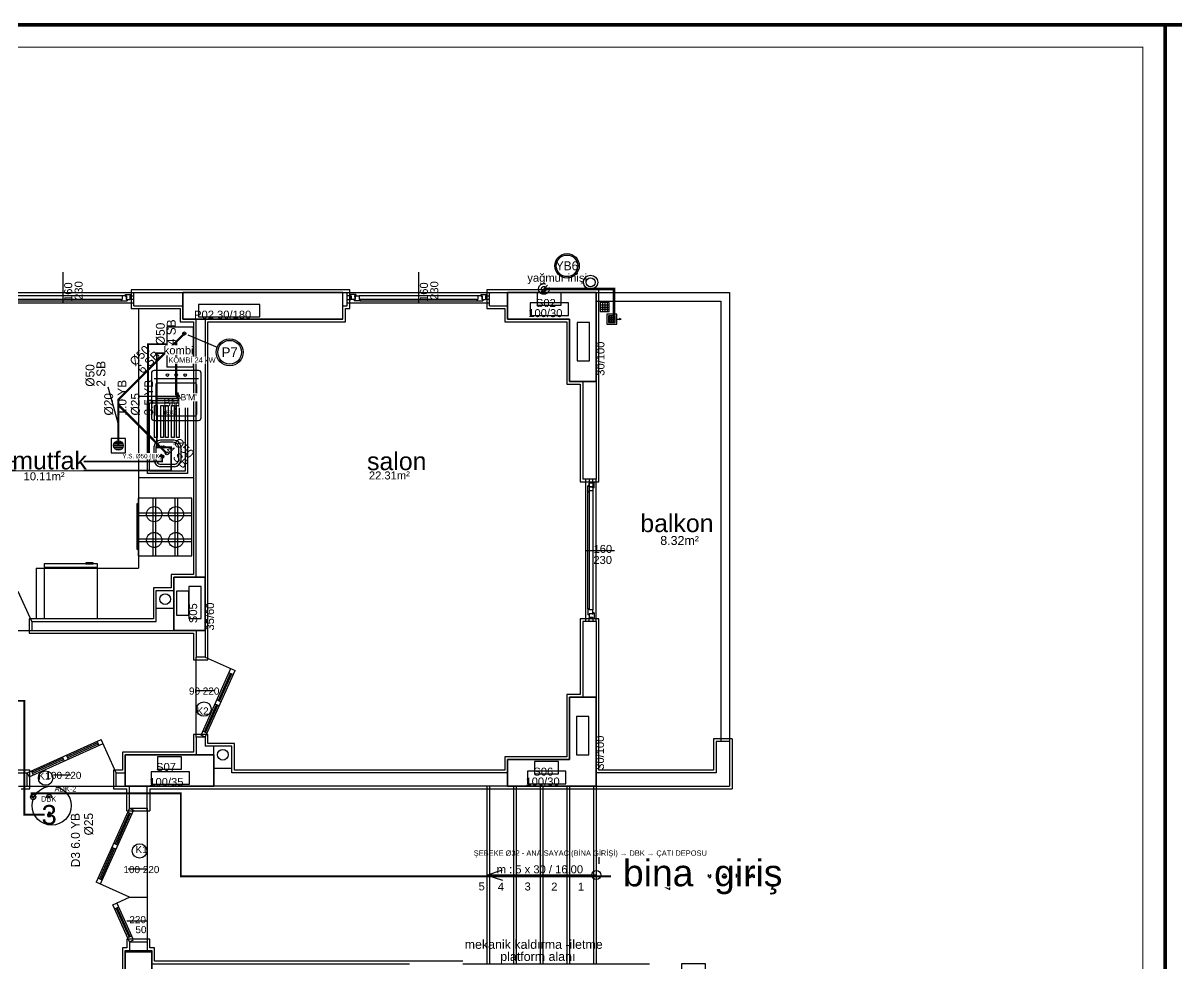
# Model space of a CAD drawing. Header units: centimetres. Extents: x -3962 to 31836, y -2 to 2802.
# Drawn here: x 8716 to 10013, y 1744 to 2802 of the extents above; entities that cross this region are included whole.
import ezdxf
from ezdxf.enums import TextEntityAlignment as Align

# ---------------------------------------------------------------- set-up
doc = ezdxf.new("R2010")
doc.units = ezdxf.units.CM
for name, pattern in [('BASMA HATTI', [31, 25, -6]), ('PISSU HATTI', [26, 20, -6]), ('YAGMUR HATTI', [36, 30, -6])]:
    doc.linetypes.add(name, pattern=pattern)
for name, color, linetype in [('ROTAS-CIHAZ', 135, 'CONTINUOUS'), ('ROTAS-MIMARI', 8, 'CONTINUOUS'), ('ROTAS-MIMARI-KOLON', 8, 'CONTINUOUS'), ('ROTAS-MIMARI-YAZI', 8, 'CONTINUOUS'), ('ROTAS-PAFTA', 7, 'CONTINUOUS'), ('ROTAS-PISSU-BORU-TAVANDAN', 6, 'PISSU HATTI'), ('ROTAS-PISSU-KOLONNO', 211, 'CONTINUOUS'), ('ROTAS-SEMBOL-KILAVUZ', 8, 'Continuous'), ('ROTAS-SICAKSU-BORU', 1, 'BASMA HATTI'), ('ROTAS-SOGUKSU-BORU', 5, 'CONTINUOUS'), ('ROTAS-TEFRIS', 15, 'CONTINUOUS'), ('ROTAS-TEMIZSU-CAP', 101, 'CONTINUOUS'), ('ROTAS-VANA', 1, 'CONTINUOUS'), ('ROTAS-YAGMUR-BORUSU', 3, 'YAGMUR HATTI')]:
    doc.layers.add(name, color=color, linetype=linetype)
doc.styles.add('ROTAS', font='arial.ttf')

# ---------------------------------------------------------------- blocks, each defined once
blk = doc.blocks.new('ROTAS-PIS-SU-CAP-SB')
for tag, p in [('PSCP_001', (0.83, 1.29)), ('PS_001', (0.83, 0.07))]:
    blk.add_attdef(tag, p, '', height=1)
blk = doc.blocks.new('ROTAS-YER-SUZGECI-PLAN')
for p, q in [((-6.7, 0), (6.7, 0)), ((-6.3, 2.3), (6.3, 2.3)), ((-4.9, 4.5), (4.9, 4.5)), ((-6.3, -2.3), (6.3, -2.3)), ((-4.9, -4.5), (4.9, -4.5))]:
    blk.add_line(p, q)
blk.add_lwpolyline([(-10, -10), (10, -10), (10, 10), (-10, 10)], close=True)
blk.add_circle((0, 0), 6.67)
blk = doc.blocks.new('ROTAS-PIS-SU-KOLON')
h = blk.add_hatch(color=256)
h.dxf.hatch_style = 1
h.paths.add_polyline_path([(1.5, 0), (1.5, 0.4), (1.3, 0.8), (1.1, 1.1), (0.8, 1.3), (0.4, 1.5), (0, 1.5), (-0.4, 1.5), (-0.8, 1.3), (-1.1, 1.1), (-1.3, 0.8), (-1.5, 0.4), (-1.5, 0), (-1.5, -0.4), (-1.3, -0.8), (-1.1, -1.1), (-0.8, -1.3), (-0.4, -1.5), (0, -1.5), (0.4, -1.5), (0.8, -1.3), (1.1, -1.1), (1.3, -0.8), (1.5, -0.4)])
blk.add_circle((0, 0), 3.5)
blk = doc.blocks.new('ROTAS-KURESEL-VANA')
for p, q in [((0, 3.1), (0, 8)), ((0, 8), (5.4, 8))]:
    blk.add_line(p, q)
for points in [[(-9, 5.8), (-9, -5), (0, 0.4)], [(9, 5.8), (9, -5), (0, 0.4)]]:
    blk.add_lwpolyline(points, close=True)
blk.add_circle((0, 0.4), 2.71)
blk.add_attdef('CAP', text='', height=10).set_placement((-1.1, 0), align=Align.CENTER)
blk = doc.blocks.new('ROTAS-TEMIZ-SU-CAP-MB')
for tag, p in [('SOCP_001', (0.83, 4.92)), ('SO_001', (0.83, 3.42)), ('SCCP_001', (0.83, 1.92)), ('SC_001', (0.83, 0.42))]:
    blk.add_attdef(tag, p, '', height=1)
blk = doc.blocks.new('ROTAS-SUZGEC')
h = blk.add_hatch(color=256)
h.dxf.hatch_style = 1
h.paths.add_polyline_path([(5, 0), (3.71, 0.32), (3.71, -0.32)])
for p, q in [((-3.82, 1.18), (0.88, 1.18)), ((-2.65, -2.35), (-2.65, 2.35)), ((-1.47, -2.35), (-1.47, 2.35)), ((-0.29, -2.35), (-0.29, 2.35)), ((-3.82, 0), (0.88, 0)), ((-3.82, -1.18), (0.88, -1.18)), ((2.06, 0), (5, 0))]:
    blk.add_line(p, q)
for points in [[(-5, -3.53), (2.06, -3.53), (2.06, 3.53), (-5, 3.53)], [(-3.82, -2.35), (0.88, -2.35), (0.88, 2.35), (-3.82, 2.35)], [(5, 0), (3.71, 0.32), (3.71, -0.32)]]:
    blk.add_lwpolyline(points, close=True)
for tag, p in [('PSCP_001', (-1.25, 0.75)), ('PS_001', (-0.62, -0.5))]:
    blk.add_attdef(tag, p, '', height=1)
blk = doc.blocks.new('ROTAS-KOLON-NO-YAGMUR')
for radius in [27.5, 24.3]:
    blk.add_circle((0, 0), radius)
blk.add_attdef('K', text='', height=20).set_placement((0, 0), align=Align.MIDDLE_CENTER)
blk = doc.blocks.new('ROTAS-PISLIK-TUTUCU')
for p, q in [((-7.6, -4.7), (-7.6, 10.5)), ((-7.6, 2.9), (7.6, 2.9)), ((-3, 2.9), (3.2, -3.4)), ((7.6, -4.7), (7.6, 10.5)), ((1.6, -5), (4.8, -1.8))]:
    blk.add_line(p, q)
blk.add_attdef('CAP', text='', height=5).set_placement((0, 0), align=Align.CENTER)
blk = doc.blocks.new('ROTAS-SU-SAYACI')
h = blk.add_hatch(color=256)
h.dxf.hatch_style = 1
h.paths.add_polyline_path([(6.1, 0), (3.2, 0.7), (3.2, -0.7)])
for p, q in [((-3.2, 0), (6.1, 0)), ((-1.7, 7.4), (-1.7, 9.8)), ((-1.7, 9.8), (4.2, 9.8)), ((4.2, 7.4), (4.2, 9.8))]:
    blk.add_line(p, q)
blk.add_lwpolyline([(6.1, 0), (3.2, 0.7), (3.2, -0.7)], close=True)
blk.add_circle((1.2, 0), 7.34)
blk.add_attdef('CAP', (2, 0.9), '', height=2.5, rotation=225)
blk = doc.blocks.new('ROTAS-CEKVALF-VANA')
h = blk.add_hatch(color=256)
h.dxf.hatch_style = 1
h.paths.add_polyline_path([(3.1, -4.5), (1.3, -4.1), (1.3, -5)])
for p, q in [((-5.3, -1.8), (-5.3, 7.3)), ((-5.3, -1.8), (3.9, 7.3)), ((3.9, -1.8), (3.9, 7.3)), ((-4.5, -4.5), (3.1, -4.5))]:
    blk.add_line(p, q)
blk.add_lwpolyline([(3.1, -4.5), (1.3, -4.1), (1.3, -5)], close=True)
blk.add_attdef('CAP', text='', height=5, rotation=153.4349).set_placement((0, 0), align=Align.CENTER)
blk = doc.blocks.new('ROTAS-KOLON-NO-PIS-SU')
for radius in [27.5, 24.3]:
    blk.add_circle((0, 0), radius)
blk.add_attdef('K', text='', height=20).set_placement((0, 0), align=Align.MIDDLE_CENTER)

msp = doc.modelspace()

# ---------------------------------------------------------------- linework, layer by layer
at = {"layer": 'ROTAS-MIMARI'}
for p, q in [((8760.2, 2522.1), (8760.2, 2487.4)), ((9160.2, 2522.1), (9160.2, 2487.4)), ((8680.2, 2499.2), (8840.2, 2499.2)), ((8827, 2495.4), (8693.4, 2495.4)), ((8831.4, 2495.4), (8827, 2495.4)), ((8827, 2495.4), (8827, 2491.2)), ((8830.5, 2496.8), (8830.5, 2495.4)), ((8830.5, 2496.8), (8836.9, 2496.8)), ((8830.5, 2495.4), (8832, 2495.4)), ((8831.1, 2494.9), (8831.4, 2494.9)), ((8831.1, 2494.9), (8831.1, 2494.4)), ((8831.1, 2494.4), (8831.4, 2494.4)), ((8831.4, 2495.4), (8831.4, 2494.9)), ((8831.4, 2494.4), (8831.4, 2491.2)), ((8831.7, 2494.4), (8831.7, 2491.2)), ((8831.7, 2494.4), (8832, 2494.4)), ((8832, 2495.4), (8832, 2494.4)), ((8835.7, 2495.4), (8835.7, 2491.2)), ((8835.7, 2495.4), (8836.9, 2495.4)), ((8836.2, 2495.2), (8840.2, 2495.2)), ((8836.2, 2491.2), (8836.2, 2495.2)), ((8836.9, 2496.8), (8836.9, 2495.4)), ((8895.2, 2502.2), (8837.2, 2502.2)), ((8837.2, 2502.2), (8837.2, 2481.2)), ((8840.2, 2499.2), (8895.2, 2499.2)), ((8840.2, 2484.2), (8840.2, 2499.2)), ((8840.2, 2484.2), (8840.2, 2499.2)), ((9075.2, 2502.2), (8895.2, 2502.2)), ((9083.2, 2502.2), (9075.2, 2502.2)), ((9075.2, 2499.2), (9080.2, 2499.2)), ((9080.2, 2484.2), (9080.2, 2499.2)), ((9080.2, 2499.2), (9240.2, 2499.2)), ((9084.2, 2495.2), (9080.2, 2495.2)), ((9083.2, 2481.2), (9083.2, 2502.2)), ((9083.5, 2496.8), (9083.5, 2495.4)), ((9089.9, 2496.8), (9083.5, 2496.8)), ((9084.7, 2495.4), (9083.5, 2495.4)), ((9084.2, 2491.2), (9084.2, 2495.2)), ((9084.7, 2495.4), (9084.7, 2491.2)), ((9088.4, 2495.4), (9088.4, 2494.4)), ((9089.9, 2495.4), (9088.4, 2495.4)), ((9088.7, 2494.4), (9088.4, 2494.4)), ((9088.7, 2494.4), (9088.7, 2491.2)), ((9089, 2495.4), (9093.4, 2495.4)), ((9089, 2495.4), (9089, 2494.9)), ((9089.3, 2494.9), (9089, 2494.9)), ((9089.3, 2494.4), (9089, 2494.4)), ((9089, 2494.4), (9089, 2491.2)), ((9089.3, 2494.9), (9089.3, 2494.4)), ((9089.9, 2496.8), (9089.9, 2495.4)), ((9227, 2495.4), (9093.4, 2495.4)), ((9093.4, 2495.4), (9093.4, 2491.2)), ((9231.4, 2495.4), (9227, 2495.4)), ((9227, 2495.4), (9227, 2491.2)), ((9230.5, 2496.8), (9230.5, 2495.4)), ((9230.5, 2496.8), (9236.9, 2496.8)), ((9230.5, 2495.4), (9232, 2495.4)), ((9231.1, 2494.9), (9231.4, 2494.9)), ((9231.1, 2494.9), (9231.1, 2494.4)), ((9231.1, 2494.4), (9231.4, 2494.4)), ((9231.4, 2495.4), (9231.4, 2494.9)), ((9231.4, 2494.4), (9231.4, 2491.2)), ((9231.7, 2494.4), (9231.7, 2491.2)), ((9231.7, 2494.4), (9232, 2494.4)), ((9232, 2495.4), (9232, 2494.4)), ((9235.7, 2495.4), (9235.7, 2491.2)), ((9235.7, 2495.4), (9236.9, 2495.4)), ((9236.2, 2495.2), (9240.2, 2495.2)), ((9236.2, 2491.2), (9236.2, 2495.2)), ((9236.9, 2496.8), (9236.9, 2495.4)), ((9300.2, 2502.2), (9237.2, 2502.2)), ((9237.2, 2502.2), (9237.2, 2481.2)), ((9240.2, 2499.2), (9260.2, 2499.2)), ((9240.2, 2484.2), (9240.2, 2499.2)), ((9363.2, 2502.2), (9300.2, 2502.2)), ((9363.2, 2399.2), (9363.2, 2502.2)), ((8680.2, 2487.4), (8840.2, 2487.4)), ((8825.8, 2491.2), (8694.6, 2491.2)), ((8694.6, 2489.8), (8825.8, 2489.8)), ((8825.8, 2491.2), (8825.8, 2489.8)), ((8825.8, 2491.2), (8827, 2491.2)), ((8825.8, 2489.8), (8832.6, 2489.8)), ((8832.6, 2491.2), (8831.4, 2491.2)), ((8831.7, 2491.2), (8835.7, 2491.2)), ((8832.6, 2491.2), (8832.6, 2489.8)), ((8840.2, 2491.2), (8836.2, 2491.2)), ((8837.2, 2481.2), (8892.2, 2481.2)), ((8840.2, 2484.2), (8895.2, 2484.2)), ((8845.2, 2481.2), (8845.2, 2189.2)), ((8892.2, 2481.2), (8892.2, 2466.2)), ((9075.2, 2484.2), (9080.2, 2484.2)), ((9078.2, 2481.2), (9083.2, 2481.2)), ((9078.2, 2466.2), (9078.2, 2481.2)), ((9080.2, 2491.2), (9084.2, 2491.2)), ((9080.2, 2487.4), (9240.2, 2487.4)), ((9088.7, 2491.2), (9084.7, 2491.2)), ((9087.8, 2491.2), (9089, 2491.2)), ((9087.8, 2491.2), (9087.8, 2489.8)), ((9094.6, 2489.8), (9087.8, 2489.8)), ((9094.6, 2491.2), (9093.4, 2491.2)), ((9225.8, 2491.2), (9094.6, 2491.2)), ((9094.6, 2491.2), (9094.6, 2489.8)), ((9094.6, 2489.8), (9225.8, 2489.8)), ((9225.8, 2491.2), (9225.8, 2489.8)), ((9225.8, 2491.2), (9227, 2491.2)), ((9225.8, 2489.8), (9232.6, 2489.8)), ((9232.6, 2491.2), (9231.4, 2491.2)), ((9231.7, 2491.2), (9235.7, 2491.2)), ((9232.6, 2491.2), (9232.6, 2489.8)), ((9240.2, 2491.2), (9236.2, 2491.2)), ((9237.2, 2481.2), (9257.2, 2481.2)), ((9240.2, 2484.2), (9260.2, 2484.2)), ((9257.2, 2481.2), (9257.2, 2466.2)), ((9374.7, 2487.7), (9364.7, 2487.7)), ((9364.7, 2487.7), (9364.7, 2477.7)), ((9364.7, 2485.2), (9374.7, 2485.2)), ((9364.7, 2482.7), (9374.7, 2482.7)), ((9364.7, 2480.2), (9374.7, 2480.2)), ((9367.1, 2487.7), (9367.1, 2477.7)), ((9369.8, 2487.7), (9369.8, 2477.7)), ((9372.4, 2487.7), (9372.4, 2477.7)), ((9374.7, 2477.7), (9374.7, 2487.7)), ((8892.2, 2466.2), (8897.2, 2466.2)), ((8897.2, 2466.2), (8907.2, 2466.2)), ((8910.2, 2469.2), (8900.2, 2469.2)), ((8907.2, 2466.2), (8907.2, 2182.2)), ((8910.2, 2179.2), (8910.2, 2469.2)), ((8920.2, 2469.2), (8920.2, 2179.2)), ((8923.2, 2179.2), (8923.2, 2466.2)), ((8923.2, 2466.2), (9078.2, 2466.2)), ((9257.2, 2466.2), (9327.2, 2466.2)), ((9327.2, 2466.2), (9327.2, 2396.2)), ((9364.7, 2477.7), (9374.7, 2477.7)), ((8877.2, 2460.2), (8877.2, 2415.2)), ((8907.2, 2460.2), (8877.2, 2460.2)), ((8907.2, 2415.2), (8907.2, 2460.2)), ((8876, 2435.2), (8876, 2440.1)), ((8876, 2440.1), (8877.2, 2440.1)), ((8877.2, 2435.2), (8876, 2435.2)), ((8907.2, 2415.2), (8877.2, 2415.2)), ((9327.2, 2396.2), (9342.2, 2396.2)), ((9342.2, 2396.2), (9342.2, 2286.2)), ((9345.2, 2399.2), (9345.2, 2289.2)), ((9360.2, 2399.2), (9360.2, 2289.2)), ((9363.2, 2286.2), (9363.2, 2399.2)), ((8845.2, 2382.5), (8907.2, 2382.5)), ((8855.3, 2295.7), (8855.3, 2377.5)), ((8855.3, 2377.5), (8900.3, 2377.5)), ((8857.8, 2298.2), (8857.8, 2375)), ((8857.8, 2375), (8897.8, 2375)), ((8897.8, 2375), (8897.8, 2298.2)), ((8900.3, 2377.5), (8900.3, 2295.7)), ((8863.5, 2336.2), (8863.5, 2372.2)), ((8863.5, 2372.2), (8866.5, 2372.2)), ((8866.5, 2372.2), (8866.5, 2336.2)), ((8870.3, 2336.2), (8870.3, 2372.2)), ((8870.3, 2372.2), (8873.3, 2372.2)), ((8873.3, 2372.2), (8873.3, 2336.2)), ((8875.8, 2336.2), (8875.8, 2372.2)), ((8875.8, 2372.2), (8878.8, 2372.2)), ((8878.8, 2372.2), (8878.8, 2336.2)), ((8882.6, 2336.2), (8882.6, 2372.2)), ((8882.6, 2372.2), (8885.6, 2372.2)), ((8885.6, 2372.2), (8885.6, 2336.2)), ((8888.1, 2336.2), (8888.1, 2372.2)), ((8888.1, 2372.2), (8891.1, 2372.2)), ((8891.1, 2372.2), (8891.1, 2336.2)), ((8866.5, 2336.2), (8863.5, 2336.2)), ((8873.3, 2336.2), (8870.3, 2336.2)), ((8878.8, 2336.2), (8875.8, 2336.2)), ((8885.6, 2336.2), (8882.6, 2336.2)), ((8891.1, 2336.2), (8888.1, 2336.2)), ((8862.8, 2310), (8862.8, 2326.4)), ((8865.3, 2310.3), (8865.3, 2326.1)), ((8885.6, 2333.2), (8870.1, 2333.2)), ((8883.8, 2330.7), (8870.1, 2330.7)), ((8890.3, 2326.3), (8890.3, 2310.1)), ((8892.8, 2326.6), (8892.8, 2309.8)), ((8897.8, 2298.2), (8857.8, 2298.2)), ((8885.9, 2303.2), (8869.8, 2303.2)), ((8885.7, 2305.7), (8870, 2305.7)), ((8907.2, 2290.7), (8845.2, 2290.7)), ((8900.3, 2295.7), (8855.3, 2295.7)), ((9342.2, 2286.2), (9363.2, 2286.2)), ((9360.2, 2289.2), (9345.2, 2289.2)), ((9348.4, 2129.2), (9348.4, 2289.2)), ((9352.2, 2289.2), (9352.2, 2285.2)), ((9352.2, 2285.2), (9356.2, 2285.2)), ((9352.2, 2284.7), (9352.2, 2143.6)), ((9352.2, 2280.7), (9352.2, 2284.7)), ((9356.4, 2284.7), (9352.2, 2284.7)), ((9356.2, 2285.2), (9356.2, 2289.2)), ((9356.4, 2285.9), (9356.4, 2142.4)), ((9357.8, 2285.9), (9356.4, 2285.9)), ((9356.4, 2284.7), (9356.4, 2285.9)), ((9357.8, 2279.5), (9357.8, 2285.9)), ((9360.2, 2129.2), (9360.2, 2289.2)), ((9350.8, 2143.6), (9350.8, 2281.6)), ((9352.2, 2281.6), (9350.8, 2281.6)), ((9350.8, 2274.8), (9350.8, 2281.6)), ((9352.2, 2274.8), (9350.8, 2274.8)), ((9352.2, 2281.6), (9352.2, 2280.4)), ((9355.4, 2280.7), (9352.2, 2280.7)), ((9355.4, 2280.4), (9352.2, 2280.4)), ((9356.4, 2276), (9352.2, 2276)), ((9352.2, 2274.8), (9352.2, 2276)), ((9355.4, 2280.7), (9355.4, 2281)), ((9356.4, 2281), (9355.4, 2281)), ((9355.4, 2280.1), (9355.4, 2280.4)), ((9355.9, 2280.1), (9355.4, 2280.1)), ((9355.9, 2280.1), (9355.9, 2280.4)), ((9356.4, 2280.4), (9355.9, 2280.4)), ((9356.4, 2279.5), (9356.4, 2281)), ((9356.4, 2280.4), (9356.4, 2276)), ((9357.8, 2279.5), (9356.4, 2279.5)), ((8844, 2261.8), (8845.2, 2261.8)), ((8844, 2220), (8844, 2261.8)), ((8905.2, 2267.9), (8845.2, 2267.9)), ((8845.2, 2202.9), (8845.2, 2267.9)), ((8861.3, 2267.9), (8861.3, 2202.9)), ((8864.3, 2267.9), (8864.3, 2202.9)), ((8886.1, 2267.9), (8886.2, 2202.9)), ((8889.1, 2267.9), (8889.2, 2202.9)), ((8905.2, 2202.9), (8905.2, 2267.9)), ((8845.2, 2251.4), (8905.2, 2251.4)), ((8845.2, 2248.4), (8905.2, 2248.4)), ((8844, 2210), (8844, 2220)), ((8845.2, 2222.3), (8905.2, 2222.3)), ((8845.2, 2219.3), (8905.2, 2219.3)), ((8845.2, 2210), (8844, 2210)), ((9348.4, 2209.2), (9380.8, 2209.2)), ((9348.4, 2209.2), (9380.8, 2209.2)), ((8799.1, 2194.1), (8739.1, 2194.1)), ((8739.1, 2194.1), (8739.1, 2190.2)), ((8794.3, 2195.2), (8786, 2195.2)), ((8786, 2195.2), (8786, 2194.1)), ((8786, 2194.1), (8794.3, 2194.1)), ((8794.3, 2194.1), (8794.3, 2195.2)), ((8799.1, 2190.2), (8799.1, 2194.1)), ((8845.2, 2202.9), (8905.2, 2202.9)), ((8730.2, 2189.2), (8845.2, 2189.2)), ((8730.2, 2189.2), (8730.2, 2132.2)), ((8739.1, 2190.2), (8799.1, 2190.2)), ((8799.1, 2189.2), (8739.1, 2189.2)), ((8739.1, 2189.2), (8739.1, 2133.1)), ((8744.1, 2189.2), (8744.1, 2190.2)), ((8794.1, 2189.2), (8794.1, 2190.2)), ((8799.1, 2133.1), (8799.1, 2189.2)), ((8907.2, 2182.2), (8882.2, 2182.2)), ((8882.2, 2182.2), (8882.2, 2167.2)), ((8882.2, 2167.2), (8862.2, 2167.2)), ((8862.2, 2167.2), (8862.2, 2164.2)), ((8923.2, 2119.2), (8923.2, 2179.2)), ((8725.2, 2129.2), (8710.1, 2162.9)), ((8862.2, 2164.2), (8862.2, 2132.2)), ((8865.2, 2129.2), (8865.2, 2164.2)), ((8865.2, 2164.2), (8885.2, 2164.2)), ((8865.2, 2164.2), (8885.2, 2164.2)), ((8865.2, 2164.2), (8885.2, 2164.2)), ((8865.2, 2164.2), (8885.2, 2164.2)), ((8865.2, 2164.2), (8885.2, 2164.2)), ((8865.2, 2144.2), (8885.2, 2144.2)), ((9352.2, 2143.6), (9350.8, 2143.6)), ((9350.8, 2143.6), (9350.8, 2136.8)), ((9352.2, 2143.6), (9352.2, 2142.4)), ((9356.4, 2142.4), (9352.2, 2142.4)), ((9356.4, 2138), (9356.4, 2142.4)), ((8862.2, 2132.2), (8722.2, 2132.2)), ((8722.2, 2132.2), (8722.2, 2116.2)), ((8725.2, 2129.2), (8865.2, 2129.2)), ((8725.2, 2129.2), (8725.2, 2119.2)), ((9363.2, 2132.2), (9342.2, 2132.2)), ((9342.2, 2132.2), (9342.2, 2047.2)), ((9345.2, 2129.2), (9345.2, 2044.2)), ((9360.2, 2129.2), (9345.2, 2129.2)), ((9352.2, 2136.8), (9350.8, 2136.8)), ((9352.2, 2136.8), (9352.2, 2138)), ((9355.4, 2138), (9352.2, 2138)), ((9352.2, 2137.7), (9352.2, 2133.7)), ((9355.4, 2137.7), (9352.2, 2137.7)), ((9356.4, 2133.7), (9352.2, 2133.7)), ((9352.2, 2129.2), (9352.2, 2133.2)), ((9352.2, 2133.2), (9356.2, 2133.2)), ((9355.9, 2138.3), (9355.4, 2138.3)), ((9355.4, 2138.3), (9355.4, 2138)), ((9355.4, 2137.7), (9355.4, 2137.4)), ((9356.4, 2137.4), (9355.4, 2137.4)), ((9355.9, 2138.3), (9355.9, 2138)), ((9356.4, 2138), (9355.9, 2138)), ((9356.2, 2133.2), (9356.2, 2129.2)), ((9357.8, 2138.9), (9356.4, 2138.9)), ((9356.4, 2138.9), (9356.4, 2137.4)), ((9356.4, 2133.7), (9356.4, 2132.5)), ((9357.8, 2132.5), (9356.4, 2132.5)), ((9357.8, 2138.9), (9357.8, 2132.5)), ((9360.2, 2129.2), (9360.2, 2044.2)), ((9363.2, 2044.2), (9363.2, 2132.2)), ((8635.2, 2119.2), (8725.2, 2119.2)), ((8722.2, 2116.2), (8882.2, 2116.2)), ((8725.2, 2119.2), (8885.2, 2119.2)), ((8882.2, 2116.2), (8907.2, 2116.2)), ((8907.2, 2116.2), (8907.2, 2086.2)), ((8910.2, 2119.2), (8910.2, 2089.2)), ((8920.2, 2119.2), (8920.2, 2089.2)), ((8923.2, 2086.2), (8923.2, 2119.2)), ((8907.2, 2086.2), (8923.2, 2086.2)), ((8920.2, 2089.2), (8910.2, 2089.2)), ((8910.2, 1999.2), (8910.2, 2089.2)), ((8920.2, 2089.2), (8953.9, 2074.1)), ((8915.7, 2001.3), (8949.3, 2076.2)), ((8920.2, 1999.2), (8953.9, 2074.1)), ((8935.2, 2040.3), (8948.9, 2070.9)), ((8936.6, 2039.6), (8950.4, 2070.2)), ((8947.3, 2071.6), (8951.8, 2069.6)), ((8930.5, 2051.1), (8911.1, 2051.1)), ((8938.1, 2039), (8933.5, 2041)), ((9342.2, 2047.2), (9327.2, 2047.2)), ((9327.2, 2047.2), (9327.2, 1977.2)), ((9363.2, 1962.2), (9363.2, 2044.2)), ((8919.4, 2005.1), (8933.1, 2035.7)), ((8920.8, 2004.5), (8934.6, 2035.1)), ((8936, 2034.4), (8931.5, 2036.4)), ((8923.2, 2002.2), (8907.2, 2002.2)), ((8907.2, 2002.2), (8907.2, 1982.2)), ((8910.2, 1999.2), (8910.2, 1979.2)), ((8920.2, 1999.2), (8910.2, 1999.2)), ((8920.2, 1999.2), (8915.7, 2001.3)), ((8922.3, 2003.8), (8917.7, 2005.8)), ((8920.2, 1999.2), (8920.2, 1989.2)), ((8923.2, 1992.2), (8923.2, 2002.2)), ((8720.2, 1959.2), (8803.4, 1996.6)), ((8722.3, 1954.7), (8805.5, 1992.1)), ((8764.8, 1977.5), (8799.5, 1993.1)), ((8765.4, 1976), (8800.2, 1991.6)), ((8800.9, 1990), (8798.9, 1994.6)), ((8820.2, 1959.2), (8803.4, 1996.6)), ((8950.2, 1989.2), (8920.2, 1989.2)), ((8953.2, 1992.2), (8923.2, 1992.2)), ((8930.2, 1974.2), (8930.2, 1989.2)), ((8950.2, 1959.2), (8950.2, 1989.2)), ((8950.2, 1964.2), (8950.2, 1989.2)), ((8950.2, 1964.2), (8950.2, 1989.2)), ((8953.2, 1962.2), (8953.2, 1992.2)), ((9513.2, 1997.2), (9492.2, 1997.2)), ((9492.2, 1997.2), (9492.2, 1962.2)), ((9510.2, 1994.2), (9495.2, 1994.2)), ((9495.2, 1994.2), (9495.2, 1959.2)), ((9510.2, 1994.2), (9510.2, 1944.2)), ((9513.2, 1997.2), (9513.2, 1941.2)), ((8725.5, 1959.8), (8760.2, 1975.4)), ((8726.1, 1958.4), (8760.9, 1974)), ((8759.6, 1976.9), (8761.6, 1972.3)), ((8764.1, 1979), (8766.2, 1974.4)), ((8907.2, 1982.2), (8827.2, 1982.2)), ((8827.2, 1982.2), (8827.2, 1962.2)), ((9327.2, 1977.2), (9257.2, 1977.2)), ((9257.2, 1977.2), (9257.2, 1962.2)), ((8723.2, 1962.2), (8593.2, 1962.2)), ((8723.2, 1941.2), (8723.2, 1962.2)), ((8724.8, 1961.3), (8726.9, 1956.7)), ((8827.2, 1962.2), (8817.2, 1962.2)), ((8817.2, 1962.2), (8817.2, 1941.2)), ((8930.2, 1964.2), (8950.2, 1964.2)), ((9257.2, 1962.2), (8953.2, 1962.2)), ((9492.2, 1962.2), (9363.2, 1962.2)), ((8590.2, 1959.2), (8720.2, 1959.2)), ((8720.2, 1944.2), (8720.2, 1959.2)), ((8720.2, 1959.2), (8722.3, 1954.7)), ((8769.3, 1956.4), (8749.9, 1956.4)), ((8820.2, 1959.2), (8830.2, 1959.2)), ((8820.2, 1944.2), (8820.2, 1959.2)), ((9260.2, 1959.2), (8950.2, 1959.2)), ((9495.2, 1959.2), (9360.2, 1959.2)), ((8710.2, 1944.2), (8720.2, 1944.2)), ((8713.2, 1941.2), (8723.2, 1941.2)), ((8720.2, 1944.2), (8820.2, 1944.2)), ((8817.2, 1941.2), (8832.2, 1941.2)), ((8820.2, 1944.2), (8830.2, 1944.2)), ((8832.2, 1916.2), (8832.2, 1941.2)), ((8835.2, 1919.2), (8835.2, 1944.2)), ((8855.2, 1916.2), (8855.2, 1944.2)), ((8858.2, 1941.2), (8930.2, 1941.2)), ((8858.2, 1941.2), (8858.2, 1916.2)), ((9260.2, 1944.2), (8930.2, 1944.2)), ((8930.2, 1941.2), (9513.2, 1941.2)), ((9237.2, 1944.2), (9237.2, 1744.2)), ((9240.2, 1944.2), (9240.2, 1744.2)), ((9267.2, 1944.2), (9267.2, 1744.2)), ((9270.2, 1944.2), (9270.2, 1744.2)), ((9297.2, 1944.2), (9297.2, 1744.2)), ((9300.2, 1944.2), (9300.2, 1744.2)), ((9327.2, 1944.2), (9327.2, 1744.2)), ((9330.2, 1944.2), (9330.2, 1744.2)), ((9357.2, 1944.2), (9357.2, 1744.2)), ((9360.2, 1944.2), (9360.2, 1744.2)), ((8835.2, 1919.2), (8797.9, 1836)), ((8839.8, 1917.2), (8802.4, 1834)), ((8834.7, 1914), (8819.1, 1879.2)), ((8836.1, 1913.4), (8820.5, 1878.6)), ((8832.2, 1916.2), (8858.2, 1916.2)), ((8833.2, 1914.7), (8837.8, 1912.6)), ((8835.2, 1919.2), (8839.8, 1917.2)), ((8835.2, 1919.2), (8855.2, 1919.2)), ((8855.2, 1919.2), (8855.2, 1819.2)), ((8855.2, 1919.2), (8855.2, 1769.2)), ((8817, 1874.7), (8801.4, 1839.9)), ((8818.4, 1874), (8802.8, 1839.3)), ((8815.5, 1875.4), (8820.1, 1873.3)), ((8817.6, 1879.9), (8822.1, 1877.9)), ((8833.7, 1851), (8855.8, 1851)), ((9237.2, 1844.2), (9254.8, 1850)), ((9360.2, 1844.2), (9237.2, 1844.2)), ((9237.2, 1844.2), (9254.8, 1838.5)), ((8835.2, 1819.2), (8797.9, 1836)), ((8804.5, 1838.5), (8799.9, 1840.6)), ((8816.5, 1810.8), (8835.2, 1819.2)), ((8835.2, 1819.2), (8855.2, 1819.2)), ((8835.2, 1769.2), (8816.5, 1810.8)), ((8818.6, 1806.3), (8823.2, 1808.3)), ((8834.7, 1774.5), (8820.1, 1806.9)), ((8839.8, 1771.3), (8821.1, 1812.9)), ((8836.1, 1775.1), (8821.5, 1807.6)), ((8832.3, 1792.6), (8855, 1792.6)), ((8858.2, 1772.2), (8832.2, 1772.2)), ((8832.2, 1772.2), (8832.2, 1762.2)), ((8833.2, 1773.8), (8837.8, 1775.8)), ((8835.2, 1769.2), (8839.8, 1771.3)), ((8835.2, 1769.2), (8835.2, 1759.2)), ((8835.2, 1769.2), (8855.2, 1769.2)), ((8855.2, 1769.2), (8855.2, 1759.2)), ((8858.2, 1762.2), (8858.2, 1772.2)), ((8832.2, 1762.2), (8827.2, 1762.2)), ((8827.2, 1762.2), (8827.2, 1679.2)), ((8863.2, 1762.2), (8858.2, 1762.2)), ((8863.2, 1747.2), (8863.2, 1762.2)), ((8860.2, 1744.2), (9150.2, 1744.2)), ((9150.2, 1747.2), (8863.2, 1747.2)), ((9210.2, 1747.2), (9150.2, 1747.2)), ((9210.2, 1744.2), (9420.2, 1744.2))]:
    msp.add_line(p, q, dxfattribs=at)
for points in [[(9075.2, 2469.2), (8895.2, 2469.2), (8895.2, 2499.2)], [(8895.2, 2499.2), (9075.2, 2499.2)], [(9075.2, 2469.2), (9075.2, 2499.2)], [(9260.2, 2499.2), (9360.2, 2499.2)], [(9260.2, 2469.2), (9260.2, 2499.2)], [(9360.2, 2499.2), (9510.2, 2499.2)], [(9360.2, 2499.2), (9360.2, 2399.2)], [(9510.2, 2499.2), (9510.2, 1994.2)], [(9360.2, 2489.2), (9500.2, 2489.2)], [(9500.2, 2489.2), (9500.2, 1994.2)], [(9330.2, 2469.2), (9260.2, 2469.2)], [(9330.2, 2399.2), (9330.2, 2469.2)], [(9360.2, 2399.2), (9330.2, 2399.2)], [(8870.1, 2333.2), (8867.5, 2332.5), (8865.3, 2331), (8863.7, 2328.9), (8862.8, 2326.4)], [(8870.4, 2330.7), (8868.6, 2330.2), (8867.1, 2329.3), (8866, 2327.9), (8865.3, 2326.1)], [(8890.3, 2326.3), (8889.4, 2328.3), (8887.9, 2329.8), (8886, 2330.6), (8883.8, 2330.7)], [(8892.8, 2326.6), (8891.9, 2329.1), (8890.3, 2331.1), (8888.1, 2332.5), (8885.6, 2333.2)], [(8862.8, 2310), (8863.7, 2307.6), (8865.2, 2305.5), (8867.3, 2304), (8869.8, 2303.2)], [(8865.3, 2310.3), (8865.9, 2308.6), (8867, 2307.3), (8868.3, 2306.3), (8870, 2305.7)], [(8885.7, 2305.7), (8887.3, 2306.3), (8888.6, 2307.2), (8889.7, 2308.5), (8890.3, 2310.1)], [(8885.9, 2303.2), (8888.3, 2304), (8890.4, 2305.4), (8891.9, 2307.4), (8892.8, 2309.8)], [(8885.2, 2119.2), (8885.2, 2179.2)], [(8885.2, 2179.2), (8920.2, 2179.2)], [(8920.2, 2179.2), (8920.2, 2119.2)], [(8920.2, 2119.2), (8885.2, 2119.2)], [(9330.2, 1974.2), (9330.2, 2044.2)], [(9330.2, 2044.2), (9360.2, 2044.2)], [(9360.2, 2044.2), (9360.2, 1944.2)], [(8830.2, 1979.2), (8930.2, 1979.2)], [(8830.2, 1944.2), (8830.2, 1979.2)], [(8930.2, 1979.2), (8930.2, 1944.2)], [(9260.2, 1974.2), (9330.2, 1974.2)], [(9260.2, 1944.2), (9260.2, 1974.2)], [(8930.2, 1944.2), (8830.2, 1944.2)], [(9360.2, 1944.2), (9260.2, 1944.2)], [(9360.2, 1944.2), (9510.2, 1944.2)], [(9417.8, 1840.4), (9417.8, 1840.4), (9442.8, 1827.9), (9442.8, 1852.9), (9417.8, 1840.4)], [(8830.2, 1679.2), (8830.2, 1759.2)], [(8830.2, 1759.2), (8860.2, 1759.2)], [(8860.2, 1759.2), (8860.2, 1679.2)]]:
    msp.add_lwpolyline(points, dxfattribs=at)
for centre, radius in [((9353.8, 2510.6), 8), ((9353.8, 2510.6), 5), ((8877.1, 2318.3), 1.68), ((8863, 2249.9), 8.48), ((8887.5, 2249.9), 8.48), ((8863, 2220.9), 8.48), ((8887.5, 2220.9), 8.48), ((8875.3, 2154.4), 6.03), ((8918.9, 2030.8), 8.14), ((8940.2, 1979.4), 6.03), ((8740.9, 1953.2), 8.14), ((8747.7, 1922.2), 22), ((8846.5, 1871.2), 8.14), ((9360.2, 1844.2), 5)]:
    msp.add_circle(centre, radius, dxfattribs=at)
at = {"layer": 'ROTAS-MIMARI-KOLON'}
for points in [[(9075.2, 2499.2), (8895.2, 2499.2), (8895.2, 2469.2), (9075.2, 2469.2), (9075.2, 2499.2)], [(9360.2, 2499.2), (9260.2, 2499.2), (9260.2, 2469.2), (9330.2, 2469.2), (9330.2, 2399.2), (9360.2, 2399.2), (9360.2, 2499.2)], [(9293.7, 2484.8), (9320.8, 2484.8), (9320.8, 2498.7), (9293.7, 2498.7), (9293.7, 2484.8)], [(8912.9, 2471.7), (8981.9, 2471.7), (8981.9, 2485.7), (8912.9, 2485.7), (8912.9, 2471.7)], [(9285.7, 2473.4), (9328.8, 2473.4), (9328.8, 2487.4), (9285.7, 2487.4), (9285.7, 2473.4)], [(9352.6, 2422.4), (9352.6, 2465.5), (9338.6, 2465.5), (9338.6, 2422.4), (9352.6, 2422.4)], [(8920.2, 2179.2), (8885.2, 2179.2), (8885.2, 2119.2), (8920.2, 2119.2), (8920.2, 2179.2)], [(8915.9, 2132.5), (8915.9, 2168.6), (8901.9, 2168.6), (8901.9, 2132.5), (8915.9, 2132.5)], [(8901.8, 2136.2), (8901.8, 2163.2), (8887.9, 2163.2), (8887.9, 2136.2), (8901.8, 2136.2)], [(9360.2, 2044.2), (9330.2, 2044.2), (9330.2, 1974.2), (9260.2, 1974.2), (9260.2, 1944.2), (9360.2, 1944.2), (9360.2, 2044.2)], [(9352, 1979.4), (9352, 2022.5), (9338, 2022.5), (9338, 1979.4), (9352, 1979.4)], [(8930.2, 1979.2), (8830.2, 1979.2), (8830.2, 1944.2), (8930.2, 1944.2), (8930.2, 1979.2)], [(8866.6, 1963.2), (8893.6, 1963.2), (8893.6, 1977.1), (8866.6, 1977.1), (8866.6, 1963.2)], [(8859.5, 1946.3), (8902.6, 1946.3), (8902.6, 1960.3), (8859.5, 1960.3), (8859.5, 1946.3)], [(9282.7, 1946.8), (9325.8, 1946.8), (9325.8, 1960.8), (9282.7, 1960.8), (9282.7, 1946.8)], [(9290.8, 1958), (9317.8, 1958), (9317.8, 1971.9), (9290.8, 1971.9), (9290.8, 1958)], [(8860.2, 1757.6), (8830.2, 1757.6), (8830.2, 1677.6), (8860.2, 1677.6), (8860.2, 1757.6)], [(9456.1, 1730.5), (9483.2, 1730.5), (9483.2, 1744.4), (9456.1, 1744.4), (9456.1, 1730.5)]]:
    msp.add_lwpolyline(points, dxfattribs=at)
at = {"layer": 'ROTAS-PAFTA'}
for points, const_width in [([(7500, 0), (10000, 0), (10000, 2800), (7500, 2800)], 4), ([(10000, 0), (12500, 0), (12500, 2800), (10000, 2800)], 4), ([(7525, 25), (9975, 25), (9975, 2775), (7525, 2775)], 1)]:
    msp.add_lwpolyline(points, close=True, dxfattribs=dict(at, const_width=const_width))
at = {"layer": 'ROTAS-PISSU-BORU-TAVANDAN', "const_width": 2.5}
for points in [[(8887.8, 2443.8), (8897, 2453)], [(8822.7, 2372.7), (8822.7, 2378.7), (8887.8, 2443.8)], [(8887.8, 2383.3), (8887.8, 2443.8)], [(8822.7, 2327), (8822.7, 2372.7)], [(8877.1, 2318.3), (8822.7, 2372.7)]]:
    msp.add_lwpolyline(points, dxfattribs=at)
at = {"layer": 'ROTAS-PISSU-KOLONNO'}
msp.add_line((8900.7, 2451.5), (8934, 2437.7), dxfattribs=at)
at = {"layer": 'ROTAS-SEMBOL-KILAVUZ'}
for p, q in [((8810.9, 2393.2), (8822.7, 2349.8)), ((9362.9, 1864.1), (9362.9, 1856.9))]:
    msp.add_line(p, q, dxfattribs=at)
at = {"layer": 'ROTAS-SICAKSU-BORU', "const_width": 2}
msp.add_lwpolyline([(8877, 2441), (8856, 2441), (8856, 2315), (8872, 2315), (8872, 2309), (8680, 2309)], dxfattribs=at)
at = {"layer": 'ROTAS-SOGUKSU-BORU', "const_width": 2}
for points in [[(8877, 2431), (8866, 2431), (8866, 2325), (8882, 2325), (8882, 2299), (8690, 2299)], [(8889, 2384), (8889, 2380), (8866, 2380)], [(8745, 1912), (8717, 1912), (8717, 2040), (8690, 2040)], [(9550, 1842.7), (8893, 1842.7), (8893, 1936), (8725, 1936), (8725, 1932), (8726.9, 1932)], [(8744.9, 1932), (8744.9, 1928), (8745, 1916), (8744.9, 1911.9)]]:
    msp.add_lwpolyline(points, dxfattribs=at)
at = {"layer": 'ROTAS-SOGUKSU-BORU'}
for centre, radius in [((8726.9, 1932), 3), ((8744.9, 1932), 3), ((8726.9, 1932), 1.05), ((8744.9, 1932), 1.05)]:
    msp.add_circle(centre, radius, dxfattribs=at)
at = {"layer": 'ROTAS-TEFRIS'}
msp.add_line((8862.8, 2402.3), (8912.8, 2402.3), dxfattribs=at)
for points in [[(8912.8, 2355.3), (8914, 2355.6), (8914.9, 2356.2), (8915.6, 2357.2), (8915.8, 2358.3), (8915.8, 2408.3), (8915.6, 2409.5), (8914.9, 2410.5), (8914, 2411.1), (8912.8, 2411.3), (8862.8, 2411.3), (8861.7, 2411.1), (8860.7, 2410.5), (8860, 2409.5), (8859.8, 2408.3), (8859.8, 2358.3), (8860, 2357.2), (8860.7, 2356.2), (8861.7, 2355.6), (8862.8, 2355.3)], [(8908.8, 2360.3), (8909.6, 2360.5), (8910.2, 2360.9), (8910.7, 2361.6), (8910.8, 2362.3), (8910.8, 2395.3), (8910.7, 2396.1), (8910.2, 2396.8), (8909.6, 2397.2), (8908.8, 2397.3), (8866.8, 2397.3), (8866.1, 2397.2), (8865.4, 2396.8), (8865, 2396.1), (8864.8, 2395.3), (8864.8, 2362.3), (8865, 2361.6), (8865.4, 2360.9), (8866.1, 2360.5), (8866.8, 2360.3)]]:
    msp.add_lwpolyline(points, close=True, dxfattribs=at)
for centre in [(8877.8, 2406.3), (8887.8, 2406.3), (8897.8, 2406.3)]:
    msp.add_circle(centre, 1.5, dxfattribs=at)
at = {"layer": 'ROTAS-YAGMUR-BORUSU'}
msp.add_line((9297.1, 2498.9), (9305.5, 2507.3), dxfattribs=at)
at = {"layer": 'ROTAS-YAGMUR-BORUSU', "const_width": 3}
msp.add_lwpolyline([(9380.2, 2469.2), (9380.2, 2503.1), (9301.3, 2503.1)], dxfattribs=at)
at = {"layer": 'ROTAS-YAGMUR-BORUSU'}
for radius in [6, 2.7]:
    msp.add_circle((9301.3, 2503.1), radius, dxfattribs=at)

# ---------------------------------------------------------------- block references
at = {"layer": 'ROTAS-TEFRIS'}
ref = msp.add_blockref('ROTAS-KOLON-NO-YAGMUR', (9327.3, 2529.1), dxfattribs=dict(at, xscale=0.5, yscale=0.5))
ref.add_attrib('K', 'YB6', dxfattribs={"height": 10}).set_placement((9327.3, 2529.1), align=Align.MIDDLE_CENTER)
for name, p, xscale, yscale in [('ROTAS-SUZGEC', (9380.2, 2469.2), 1.6, 1.6), ('ROTAS-PIS-SU-KOLON', (8897, 2453), 0.5, 0.5)]:
    msp.add_blockref(name, p, dxfattribs=dict(at, xscale=xscale, yscale=yscale))
ref = msp.add_blockref('ROTAS-KOLON-NO-PIS-SU', (8947.9, 2431.9), dxfattribs=dict(at, xscale=0.55, yscale=0.55))
ref.add_attrib('K', 'P7', dxfattribs={"height": 11}).set_placement((8947.9, 2431.9), align=Align.MIDDLE_CENTER)
ref = msp.add_blockref('ROTAS-PIS-SU-CAP-SB', (8844.7, 2400.7), dxfattribs=dict(at, xscale=10, yscale=10, rotation=45))
ref.add_attrib('PSCP_001', 'Ø50', (8841.4, 2415.7), dxfattribs={"height": 10, "rotation": 45})
ref.add_attrib('PS_001', '6 SB', (8850.1, 2407), dxfattribs={"height": 10, "rotation": 45})
ref = msp.add_blockref('ROTAS-PIS-SU-CAP-SB', (8808.7, 2384.8), dxfattribs=dict(at, xscale=10, yscale=10, rotation=90))
ref.add_attrib('PSCP_001', 'Ø50', (8795.8, 2393.2), dxfattribs={"height": 10, "rotation": 90})
ref.add_attrib('PS_001', '2 SB', (8808.1, 2393.2), dxfattribs={"height": 10, "rotation": 90})
ref = msp.add_blockref('ROTAS-TEMIZ-SU-CAP-MB', (8866, 2352.5), dxfattribs=dict(at, xscale=10, yscale=10, rotation=90))
ref.add_attrib('SCCP_001', 'Ø25', (8846.8, 2360.8), dxfattribs={"height": 10, "rotation": 90})
ref.add_attrib('SC_001', '3.5 YB', (8861.8, 2360.8), dxfattribs={"height": 10, "rotation": 90})
ref.add_attrib('SO_001', '1.0 YB', (8831.8, 2360.8), dxfattribs={"height": 10, "rotation": 90})
ref.add_attrib('SOCP_001', 'Ø20', (8816.8, 2360.8), dxfattribs={"height": 10, "rotation": 90})
ref = msp.add_blockref('ROTAS-PIS-SU-CAP-SB', (8869, 2326.4), dxfattribs=dict(at, xscale=10, yscale=10, rotation=-44.999999999984624))
ref.add_attrib('PSCP_001', 'Ø50', (8884, 2329.6), dxfattribs={"height": 10, "rotation": 315})
ref.add_attrib('PS_001', '4 SB', (8875.3, 2321), dxfattribs={"height": 10, "rotation": 315})
ref = msp.add_blockref('ROTAS-TEMIZ-SU-CAP-MB', (8745, 1922), dxfattribs=dict(at, xscale=10, yscale=10, rotation=-89.64545528718948))
ref.add_attrib('SO_001', 'D3 6.0 YB', dxfattribs={"height": 10, "rotation": 90.3545}).set_placement((8779.2, 1913.9), align=Align.RIGHT)
ref.add_attrib('SOCP_001', 'Ø25', dxfattribs={"height": 10, "rotation": 90.3545}).set_placement((8794.2, 1914), align=Align.RIGHT)

# ---------------------------------------------------------------- texts
at = {"layer": 'ROTAS-MIMARI-YAZI', "style": 'ROTAS'}
for s, height, p in [('yağmur inişi', 9, (9316.2, 2515.7)), ('S02', 9, (9303.5, 2487.3)), ('P02 30/180', 9, (8940, 2474.2)), ('100/30', 9, (9302.9, 2475.9)), ('salon', 20, (9135.8, 2309.4)), ('22.31m²', 9, (9127.5, 2293.4)), ('balkon', 20, (9450.9, 2239.7)), ('8.32m²', 10, (9453.9, 2220.3)), ('160', 9, (9367.6, 2210.8)), ('230', 9, (9367.4, 2198.4)), ('90 220', 8, (8919.2, 2051)), ('K2', 8, (8917.4, 2028.6)), ('100 220', 8, (8760.9, 1956.2)), ('S07', 9, (8876.3, 1965.7)), ('S06', 9, (9300.6, 1960.4)), ('K1', 8, (8739.3, 1955.4)), ('100/35', 9, (8876.7, 1948.8)), ('100/30', 9, (9299.8, 1949.3)), ('K1', 8, (8848.8, 1872.8)), ('100 220', 8, (8848.6, 1850.3)), ('m : 5 x 30 / 16.00', 9, (9296.8, 1850.6)), ('5', 9, (9231.3, 1831.4)), ('4', 9, (9253, 1831.1)), ('3', 9, (9283, 1831.3)), ('2', 9, (9313, 1831.1)), ('1', 9, (9343, 1831.1)), ('220', 8, (8844.4, 1794)), ('50', 8, (8848.1, 1782.8)), ('mekanik kaldırma -iletme', 10, (9289.8, 1766.2)), ('platform alanı', 10, (9294.5, 1752.6))]:
    msp.add_text(s, height=height, dxfattribs=at).set_placement(p, align=Align.MIDDLE_CENTER)
for s, p in [('160', (8766.3, 2500)), ('230', (8778, 2501.3)), ('160', (9166.3, 2500)), ('230', (9178, 2501.3)), ('30/100', (9364.9, 2424.7)), ('S05', (8906.8, 2138.5)), ('35/60', (8925.8, 2134.8)), ('30/100', (9364.4, 1981.7))]:
    msp.add_text(s, height=9, rotation=90, dxfattribs=at).set_placement(p, align=Align.MIDDLE_CENTER)
at = {"layer": 'ROTAS-TEMIZSU-CAP', "style": 'ROTAS'}
msp.add_text('ADK-2', height=6, dxfattribs=at).set_placement((8750.9, 1938))

# ---------------------------------------------------------------- next in the draw order: wipeouts: each hides what was drawn before it
for points in [[(8905.5, 2428.6), (8875.6, 2428.6), (8875.6, 2439.6), (8905.5, 2439.6)], [(8903.4, 2369.8), (8890.2, 2369.8), (8890.2, 2380.8), (8903.4, 2380.8)], [(8783.6, 2299.2), (8707.2, 2299.2), (8707.2, 2321.2), (8783.6, 2321.2)], [(8868.5, 2311.7), (8826.2, 2311.7), (8826.2, 2318.7), (8868.5, 2318.7)], [(8755.5, 1906.6), (8739.9, 1906.6), (8739.9, 1930.6), (8755.5, 1930.6)], [(9583.2, 1830.5), (9376.6, 1830.5), (9376.6, 1862.5), (9583.2, 1862.5)]]:
    msp.add_wipeout(points)

# ---------------------------------------------------------------- next in the draw order: block references
at = {"layer": 'ROTAS-TEFRIS'}
ref = msp.add_blockref('ROTAS-PIS-SU-CAP-SB', (8887.8, 2431.6), dxfattribs=dict(at, xscale=10, yscale=10, rotation=90))
ref.add_attrib('PSCP_001', 'Ø50', (8874.9, 2439.9), dxfattribs={"height": 10, "rotation": 90})
ref.add_attrib('PS_001', '4 SB', (8887.2, 2439.9), dxfattribs={"height": 10, "rotation": 90})
for name, p, xscale, yscale in [('ROTAS-YER-SUZGECI-PLAN', (8822.7, 2327), 0.8, 0.8), ('ROTAS-KURESEL-VANA', (8873, 2325), 0.22, 0.22)]:
    msp.add_blockref(name, p, dxfattribs=dict(at, xscale=xscale, yscale=yscale))
at = {"layer": 'ROTAS-TEFRIS', "xscale": 0.21999999999999997, "yscale": 0.21999999999999997, "rotation": -44.99999999999999}
msp.add_blockref('ROTAS-KURESEL-VANA', (8872, 2315), dxfattribs=at)
at = {"layer": 'ROTAS-VANA', "xscale": 0.26999999999999996, "yscale": 0.26999999999999996, "rotation": -91.05015065167574}
msp.add_blockref('ROTAS-KURESEL-VANA', (8744.9, 1911.9), dxfattribs=at)
at = {"layer": 'ROTAS-VANA'}
for name, p, xscale, yscale in [('ROTAS-CEKVALF-VANA', (9488, 1842.7), 0.27, 0.27), ('ROTAS-SU-SAYACI', (9504, 1842.7), 0.3, 0.3), ('ROTAS-PISLIK-TUTUCU', (9520, 1842.7), 0.27, 0.27), ('ROTAS-KURESEL-VANA', (9535, 1842.7), 0.3, 0.3)]:
    msp.add_blockref(name, p, dxfattribs=dict(at, xscale=xscale, yscale=yscale))

# ---------------------------------------------------------------- next in the draw order: texts
at = {"layer": 'ROTAS-CIHAZ', "style": 'ROTAS'}
msp.add_text('(EK)', height=5, dxfattribs=at).set_placement((8880.7, 2364.3), align=Align.MIDDLE_CENTER)
msp.add_text('Y.S. Ø50 (EK)', height=5, dxfattribs=at).set_placement((8827.2, 2312.7))
at = {"layer": 'ROTAS-MIMARI-YAZI', "style": 'ROTAS'}
for s, height, p in [('mutfak', 20, (8745.4, 2310.2)), ('10.11m²', 9, (8739.2, 2292.5)), ('3', 22, (8744.9, 1911.9)), ('bina  giriş', 30, (9479.9, 1846.5))]:
    msp.add_text(s, height=height, dxfattribs=at).set_placement(p, align=Align.MIDDLE_CENTER)
at = {"layer": 'ROTAS-TEMIZSU-CAP', "style": 'ROTAS'}
msp.add_text('DBK', height=6, dxfattribs=at).set_placement((8735.7, 1926.7))
msp.add_text('ŞEBEKE Ø32 - ANA SAYAÇ (BİNA GİRİŞİ) → DBK → ÇATI DEPOSU', height=6, dxfattribs=at).set_placement((9484.6, 1865.8), align=Align.RIGHT)

# ---------------------------------------------------------------- next in the draw order: wipeouts: each hides what was drawn before it
for points in [[(8920.9, 2419.1), (8878, 2419.1), (8878, 2427.1), (8920.9, 2427.1)], [(8911.5, 2376.8), (8892.1, 2376.8), (8892.1, 2385.8), (8911.5, 2385.8)]]:
    msp.add_wipeout(points)

# ---------------------------------------------------------------- next in the draw order: linework, layer by layer
at = {"layer": 'ROTAS-SEMBOL-KILAVUZ'}
for p, q in [((8892.8, 2380.3), (8887.8, 2380.3)), ((8887.1, 2366.8), (8887.8, 2370.6))]:
    msp.add_line(p, q, dxfattribs=at)

# ---------------------------------------------------------------- next in the draw order: block references
at = {"layer": 'ROTAS-TEFRIS', "xscale": 0.22, "yscale": 0.22, "rotation": -90}
msp.add_blockref('ROTAS-KURESEL-VANA', (8889, 2384), dxfattribs=at)

# ---------------------------------------------------------------- next in the draw order: texts
at = {"layer": 'ROTAS-CIHAZ', "style": 'ROTAS'}
msp.add_text('KOMBİ 24 kW', height=6, dxfattribs=at).set_placement((8879, 2420.1))
msp.add_text("B'M'", height=7, dxfattribs=at).set_placement((8901.8, 2381.3), align=Align.MIDDLE_CENTER)
at = {"layer": 'ROTAS-MIMARI-YAZI', "style": 'ROTAS'}
msp.add_text('kombi', height=9, dxfattribs=at).set_placement((8890.5, 2434.1), align=Align.MIDDLE_CENTER)
at = {"layer": 'ROTAS-TEFRIS', "style": 'ROTAS'}
msp.add_text('BM', height=9, dxfattribs=at).set_placement((8882.8, 2375.3), align=Align.MIDDLE_CENTER)

doc.saveas('drawing.dxf')
